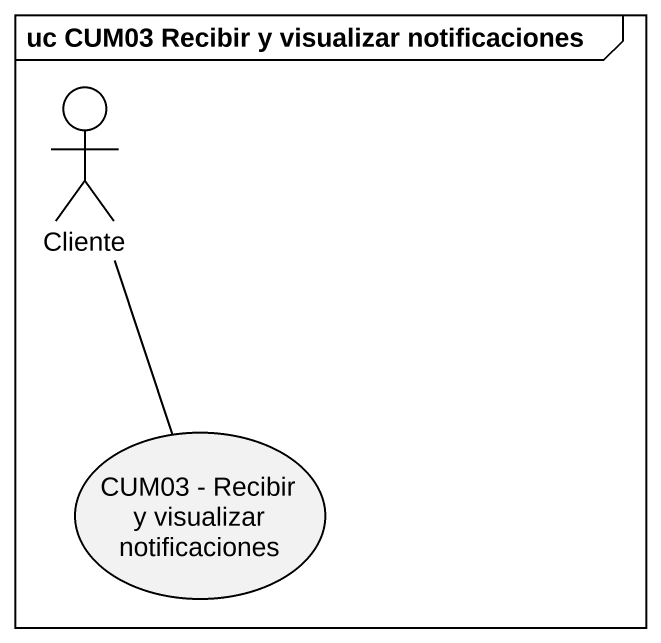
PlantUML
@startuml
mainframe uc CUM03 Recibir y visualizar notificaciones
actor Cliente
usecase "CUM03 - Recibir y visualizar notificaciones" as CUM03_Recibir_y_visualizar
CUM03_Recibir_y_visualizar -up- Cliente
@enduml
